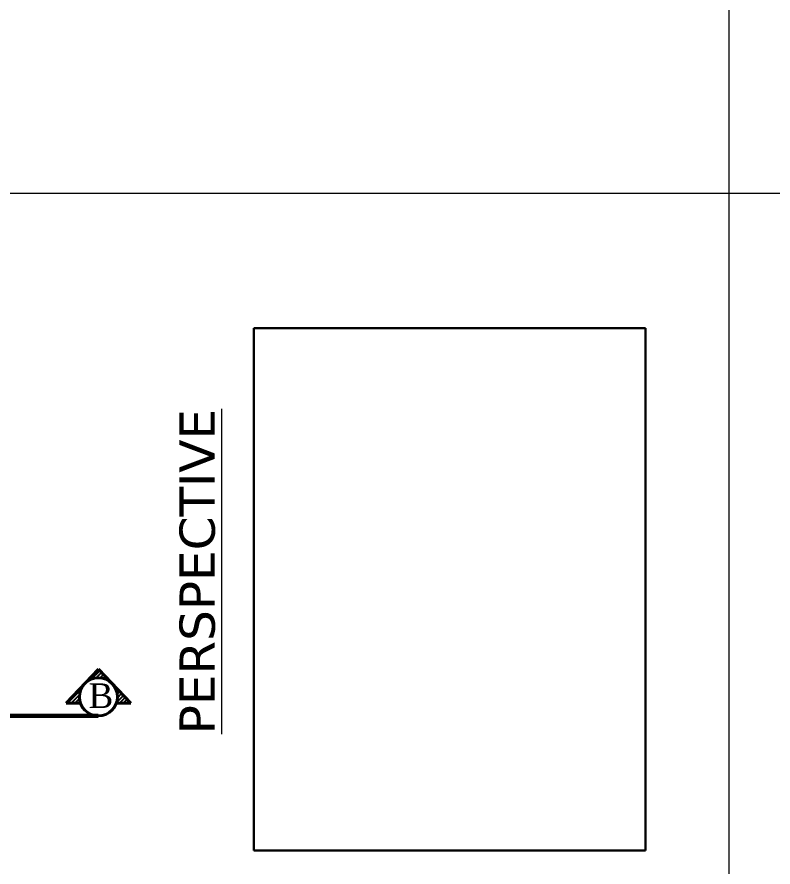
# Model space of a CAD drawing. Header units: centimetres. Extents: x 7997 to 116674, y 1017 to 13844.
# Drawn here: x 47417 to 47932, y 9305 to 9884 of the extents above; entities that cross this region are included whole.
import ezdxf

# ---------------------------------------------------------------- set-up
doc = ezdxf.new("R2010")
doc.units = ezdxf.units.CM
doc.header["$LTSCALE"] = 200
doc.linetypes.add('CENTER2', pattern=[1.125, 0.75, -0.125, 0.125, -0.125])
for name, color, linetype in [('ARCH-TEXT', 6, 'Continuous'), ('AXIS', 9, 'CENTER2'), ('TXT', 6, 'Continuous')]:
    doc.layers.add(name, color=color, linetype=linetype)
for name, color, linetype, lineweight in [('HAT', 8, 'Continuous', 9), ('PLAN', 7, 'Continuous', 40), ('TEXT', 6, 'Continuous', 18), ('WLL', 6, 'Continuous', 30)]:
    doc.layers.add(name, color=color, linetype=linetype, lineweight=lineweight)
doc.styles.add('ROMAND', font='times.ttf')
doc.styles.add('sheet notes', font='verdana.ttf')
picture_1 = doc.add_image_def('image1.jpg', size_in_pixel=(2250, 3000))

msp = doc.modelspace()

# ---------------------------------------------------------------- hatches: boundary and pattern name
at = {"layer": 'TXT'}
h = msp.add_hatch(dxfattribs=at)
h.set_pattern_fill('ANSI31', color=256, scale=5.7375, angle=1080, style=0)
h.set_pattern_definition([(225, (47817.4108, 10520.598), (1.2678204, -1.2678204), [])])
h.paths.add_polyline_path([(47459.7116, 9421.1004, 0.08394009), (47460.4321, 9416.839), (47450.6629, 9416.839), (47472.6726, 9439.879), (47494.6823, 9416.839), (47484.9159, 9416.839, 0.08394009), (47485.6364, 9421.1004, 1.00000012)])

# ---------------------------------------------------------------- linework, layer by layer
at = {"layer": 'AXIS', "linetype": 'Continuous', "ltscale": 0.5, "const_width": 3}
msp.add_lwpolyline([(47472.674, 9408.138), (47383.4971, 9408.138)], dxfattribs=at)
at = {"layer": 'HAT'}
for p, q in [((47902.5908, 8756.0841), (47902.5908, 10772.0841)), ((49210.6693, 9764.0841), (46694.4457, 9764.0841))]:
    msp.add_line(p, q, dxfattribs=at)
at = {"layer": 'PLAN', "linetype": 'Continuous'}
for p, q in [((47472.6726, 9439.879), (47450.6629, 9416.839)), ((47472.6726, 9439.879), (47494.6823, 9416.839)), ((47460.4321, 9416.839), (47450.6629, 9416.839)), ((47494.6823, 9416.839), (47484.9159, 9416.839))]:
    msp.add_line(p, q, dxfattribs=at)
msp.add_circle((47472.674, 9421.1004), 12.9624, dxfattribs=at)

# ---------------------------------------------------------------- texts
at = {"layer": 'ARCH-TEXT', "lineweight": -3, "style": 'ROMAND'}
msp.add_text('B', height=16.7344, dxfattribs=at).set_placement((47465.935, 9413.5359))
at = {"layer": 'TEXT', "style": 'sheet notes'}
msp.add_text('%%UPERSPECTIVE', height=24.054784, rotation=90, dxfattribs=at).set_placement((47551.9768, 9395.5917))

# ---------------------------------------------------------------- pictures from other files: only their frames are drawn
at = {"layer": 'WLL', "color": 1}
image = msp.add_image(picture_1, insert=(47578.5393, 9316.4076), size_in_units=(266.9377, 355.917), dxfattribs=at)
image.dxf.flags = 7

doc.saveas('drawing.dxf')
